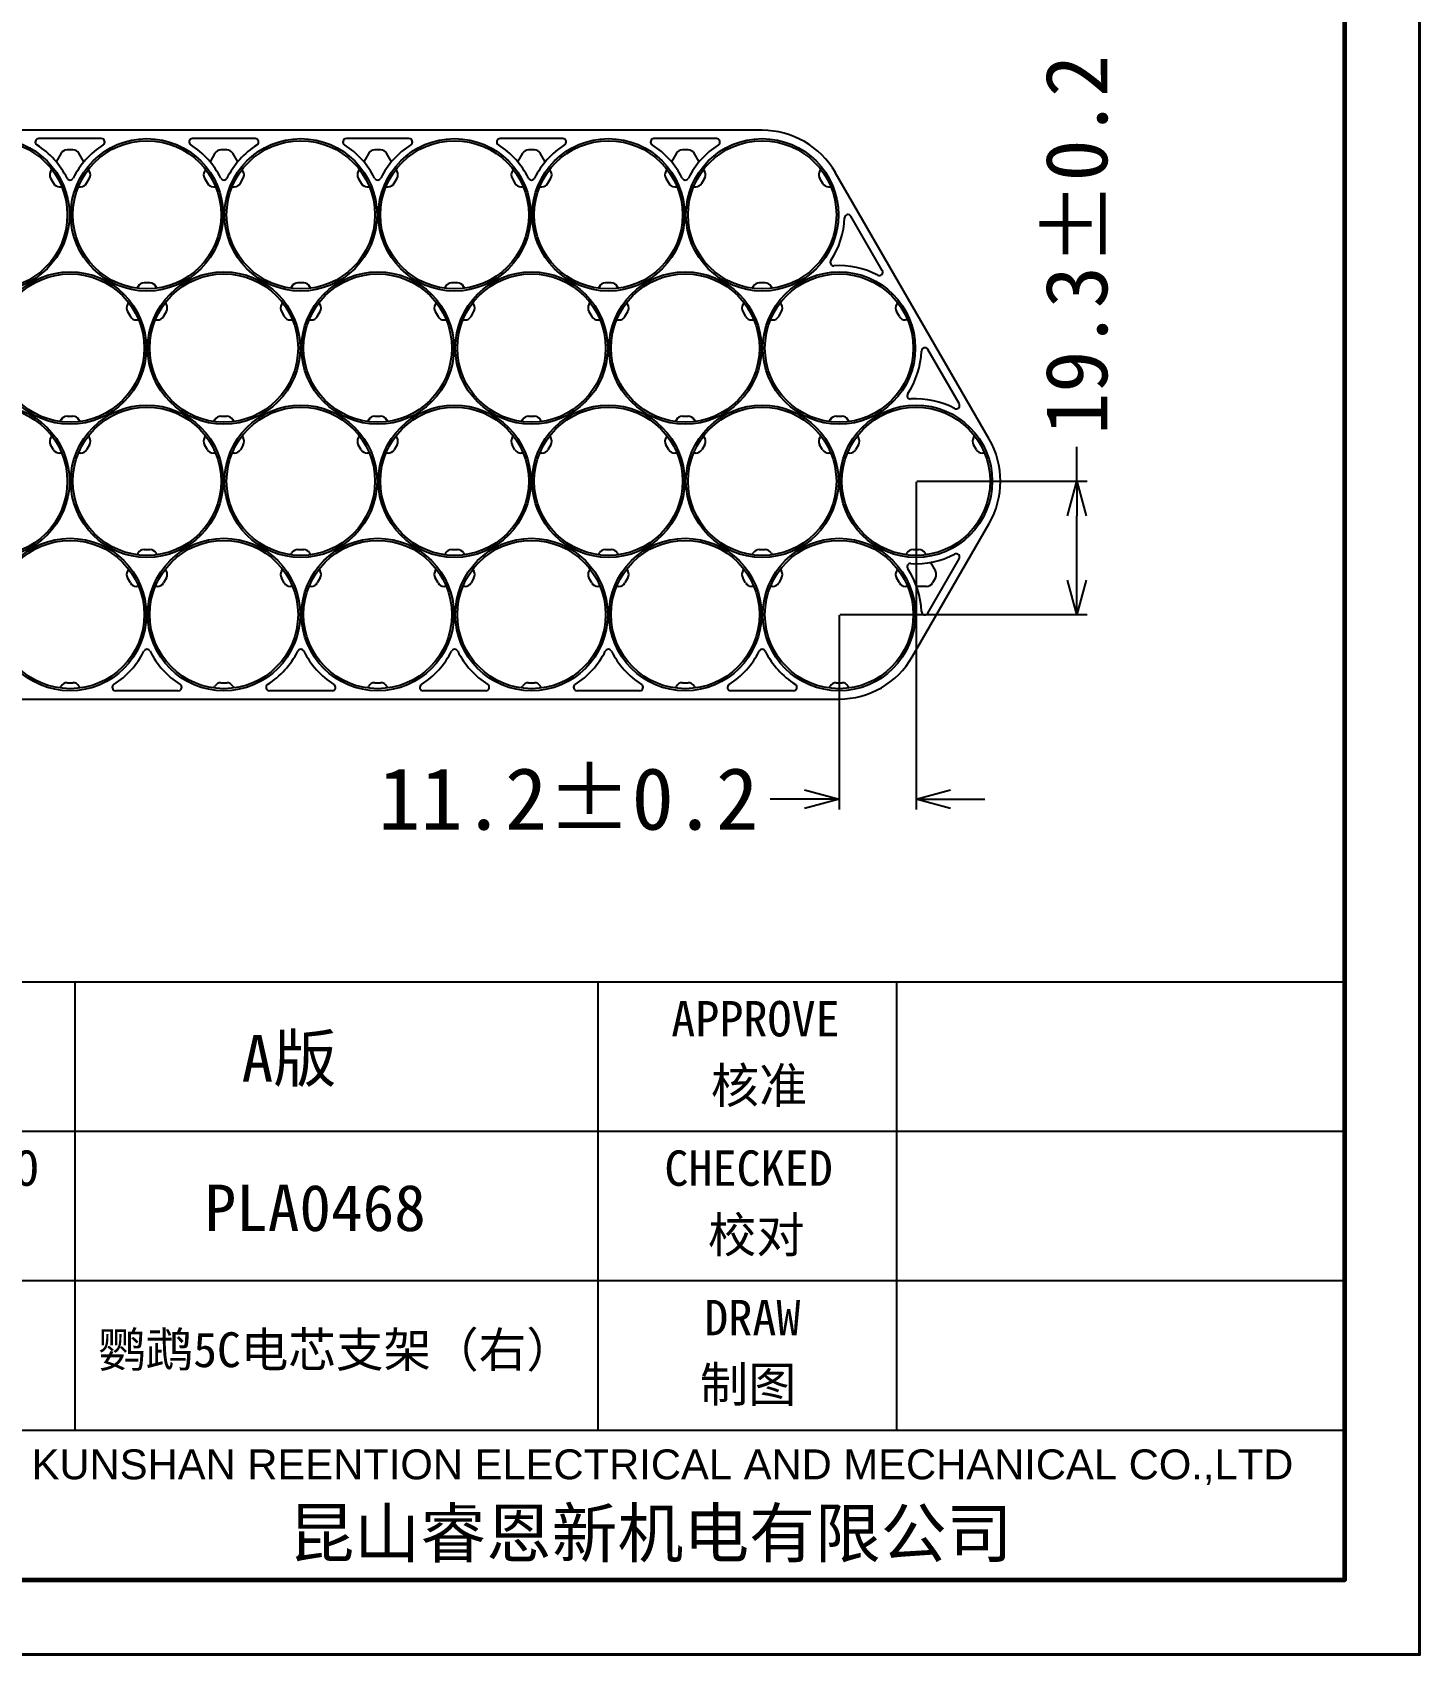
# Model space of a CAD drawing. Header units: millimetres. Extents: x 130 to 773, y 193 to 651.
# Drawn here: x 571.8 to 773, y 193.2 to 428.4 of the extents above; entities that cross this region are included whole.
import ezdxf

# ---------------------------------------------------------------- set-up
doc = ezdxf.new("R2010")
doc.units = ezdxf.units.MM
doc.layers.add('title-ifrm', color=6, linetype='Continuous', lineweight=60)
doc.layers.add('title-ofrm', color=5, linetype='Continuous', lineweight=40)
doc.layers.add('title-thin', color=4, linetype='Continuous')
doc.styles.add('HZ', font='')
doc.styles.get("Standard").update_dxf_attribs({"font": 'simfang.ttf'})
doc.styles.get('HZ').set_extended_font_data('SimSun')
doc.dimstyles.new('快速标注样式', dxfattribs={"dimtxt": 9, "dimasz": 5, "dimexe": 1.5, "dimexo": 0.1, "dimgap": 0.8, "dimtad": 0, "dimdec": 1, "dimdsep": 46, "dimtxsty": 'Standard', "dimblk": 'OPEN30', "dimcen": 0.3, "dimclrd": 3, "dimclre": 3, "dimclrt": 3, "dimadec": 0, "dimazin": 0, "dimtfac": 1, "dimtdec": 1, "dimtofl": 0, "dimtmove": 0, "dimatfit": 3, "dimfxl": 1, "dimarcsym": 0})

# ---------------------------------------------------------------- blocks, each defined once
blk = doc.blocks.new('_Open30')
at = {"color": 0, "linetype": 'ByBlock', "lineweight": -2}
for p, q in [((-1, 0.268), (0, 0)), ((0, 0), (-1, -0.268)), ((0, 0), (-1, 0))]:
    blk.add_line(p, q, dxfattribs=at)
blk = doc.blocks.new('*D14')
at = {"color": 3, "lineweight": -2, "transparency": 16777216}
for p, q in [((723.26, 363.31), (723.26, 368.31)), ((700.05, 363.31), (724.76, 363.31)), ((723.26, 348.99), (723.26, 358.31)), ((688.9, 343.99), (724.76, 343.99))]:
    blk.add_line(p, q, dxfattribs=at)
at = {"layer": 'Defpoints', "color": 0, "lineweight": -3, "transparency": 16777216}
for p in [(699.95, 363.31), (688.8, 343.99), (723.26, 343.99)]:
    blk.add_point(p, dxfattribs=at)
at = {"color": 3, "lineweight": -2, "transparency": 16777216, "xscale": 5, "yscale": 5, "zscale": 5}
for p, rotation in [((723.26, 363.31), 90), ((723.26, 343.99), 270)]:
    blk.add_blockref('_Open30', p, dxfattribs=dict(at, rotation=rotation))
at = {"color": 3, "lineweight": -3, "transparency": 16777216, "insert": (723.26, 397.57), "char_height": 9, "attachment_point": 5, "rotation": 90}
blk.add_mtext('\\A1;19.3±0.2', dxfattribs=at)
blk = doc.blocks.new('*D15')
at = {"color": 3, "lineweight": -2, "transparency": 16777216}
for p, q in [((699.95, 363.21), (699.95, 315.73)), ((688.8, 343.89), (688.8, 315.73)), ((683.8, 317.23), (678.8, 317.23)), ((704.95, 317.23), (709.95, 317.23))]:
    blk.add_line(p, q, dxfattribs=at)
at = {"layer": 'Defpoints', "color": 0, "lineweight": -3, "transparency": 16777216}
for p in [(699.95, 363.31), (688.8, 343.99), (688.8, 317.23)]:
    blk.add_point(p, dxfattribs=at)
at = {"color": 3, "lineweight": -2, "transparency": 16777216, "xscale": 5, "yscale": 5, "zscale": 5}
blk.add_blockref('_Open30', (688.8, 317.23), dxfattribs=at)
at = {"color": 3, "lineweight": -2, "transparency": 16777216, "xscale": 5, "yscale": 5, "zscale": 5, "rotation": 180}
blk.add_blockref('_Open30', (699.95, 317.23), dxfattribs=at)
at = {"color": 3, "lineweight": -3, "transparency": 16777216, "insert": (649.53, 317.23), "char_height": 9, "attachment_point": 5}
blk.add_mtext('\\A1;11.2±0.2', dxfattribs=at)

msp = doc.modelspace()

# ---------------------------------------------------------------- linework, layer by layer
at = {"color": 0, "linetype": 'Continuous', "lineweight": -3}
for p, q in [((677.65, 414.18), (521.55, 414.18)), ((581.83, 412.98), (572.76, 412.98)), ((604.13, 412.98), (595.06, 412.98)), ((626.43, 412.98), (617.36, 412.98)), ((648.73, 412.98), (639.66, 412.98)), ((671.03, 412.98), (661.96, 412.98)), ((576.01, 410.86), (575.29, 409.62)), ((577.72, 411.36), (576.87, 411.36)), ((579.3, 409.62), (578.58, 410.86)), ((598.31, 410.86), (597.59, 409.62)), ((600.02, 411.36), (599.17, 411.36)), ((601.6, 409.62), (600.88, 410.86)), ((620.61, 410.86), (619.89, 409.62)), ((622.32, 411.36), (621.47, 411.36)), ((623.9, 409.62), (623.18, 410.86)), ((642.91, 410.86), (642.19, 409.62)), ((644.62, 411.36), (643.77, 411.36)), ((646.2, 409.62), (645.48, 410.86)), ((665.21, 410.86), (664.49, 409.62)), ((666.92, 411.36), (666.07, 411.36)), ((668.5, 409.62), (667.78, 410.86)), ((574.65, 408.51), (574.48, 408.23)), ((574.48, 407.23), (574.9, 406.5)), ((579.69, 406.5), (580.11, 407.23)), ((580.11, 408.23), (579.95, 408.51)), ((596.95, 408.51), (596.78, 408.23)), ((596.78, 407.23), (597.2, 406.5)), ((601.99, 406.5), (602.41, 407.23)), ((602.41, 408.23), (602.25, 408.51)), ((619.25, 408.51), (619.08, 408.23)), ((619.08, 407.23), (619.5, 406.5)), ((624.29, 406.5), (624.71, 407.23)), ((624.71, 408.23), (624.55, 408.51)), ((641.55, 408.51), (641.38, 408.23)), ((641.38, 407.23), (641.8, 406.5)), ((646.59, 406.5), (647.01, 407.23)), ((647.01, 408.23), (646.85, 408.51)), ((663.85, 408.51), (663.68, 408.23)), ((663.68, 407.23), (664.1, 406.5)), ((668.89, 406.5), (669.31, 407.23)), ((669.31, 408.23), (669.15, 408.51)), ((686.15, 408.51), (685.98, 408.23)), ((685.98, 407.23), (686.4, 406.5)), ((710.55, 369.43), (688.25, 408.05)), ((575.77, 406), (576.1, 406)), ((578.5, 406), (578.82, 406)), ((598.07, 406), (598.4, 406)), ((600.8, 406), (601.12, 406)), ((620.37, 406), (620.7, 406)), ((623.1, 406), (623.42, 406)), ((642.67, 406), (643, 406)), ((645.4, 406), (645.72, 406)), ((664.97, 406), (665.3, 406)), ((667.7, 406), (668.02, 406)), ((687.27, 406), (687.6, 406)), ((695.06, 393.87), (690.52, 401.73)), ((587.16, 391.55), (587, 391.28)), ((588.87, 392.05), (588.02, 392.05)), ((589.89, 391.28), (589.73, 391.55)), ((609.46, 391.55), (609.3, 391.28)), ((611.17, 392.05), (610.32, 392.05)), ((612.19, 391.28), (612.03, 391.55)), ((631.76, 391.55), (631.6, 391.28)), ((633.47, 392.05), (632.62, 392.05)), ((634.49, 391.28), (634.33, 391.55)), ((654.06, 391.55), (653.9, 391.28)), ((655.77, 392.05), (654.92, 392.05)), ((656.79, 391.28), (656.63, 391.55)), ((676.36, 391.55), (676.2, 391.28)), ((678.07, 392.05), (677.22, 392.05)), ((679.09, 391.28), (678.93, 391.55)), ((585.8, 389.2), (585.63, 388.92)), ((591.26, 388.92), (591.1, 389.2)), ((608.1, 389.2), (607.93, 388.92)), ((613.56, 388.92), (613.4, 389.2)), ((630.4, 389.2), (630.23, 388.92)), ((635.86, 388.92), (635.7, 389.2)), ((652.7, 389.2), (652.53, 388.92)), ((658.16, 388.92), (658, 389.2)), ((675, 389.2), (674.83, 388.92)), ((680.46, 388.92), (680.3, 389.2)), ((697.13, 388.92), (697.3, 389.2)), ((585.63, 387.92), (586.05, 387.19)), ((586.92, 386.69), (587.25, 386.69)), ((589.65, 386.69), (589.97, 386.69)), ((590.84, 387.19), (591.26, 387.92)), ((607.93, 387.92), (608.35, 387.19)), ((609.22, 386.69), (609.55, 386.69)), ((611.95, 386.69), (612.27, 386.69)), ((613.14, 387.19), (613.56, 387.92)), ((630.23, 387.92), (630.65, 387.19)), ((631.52, 386.69), (631.85, 386.69)), ((634.25, 386.69), (634.57, 386.69)), ((635.44, 387.19), (635.86, 387.92)), ((652.53, 387.92), (652.95, 387.19)), ((653.82, 386.69), (654.15, 386.69)), ((656.55, 386.69), (656.87, 386.69)), ((657.74, 387.19), (658.16, 387.92)), ((674.83, 387.92), (675.25, 387.19)), ((676.12, 386.69), (676.45, 386.69)), ((678.85, 386.69), (679.17, 386.69)), ((680.04, 387.19), (680.46, 387.92)), ((697.55, 387.19), (697.13, 387.92)), ((698.75, 386.69), (698.42, 386.69)), ((706.21, 374.56), (701.67, 382.42)), ((575.85, 371.97), (576.01, 372.24)), ((576.87, 372.73), (577.72, 372.73)), ((578.58, 372.24), (578.74, 371.97)), ((598.15, 371.97), (598.31, 372.24)), ((599.17, 372.73), (600.02, 372.73)), ((600.88, 372.24), (601.04, 371.97)), ((620.45, 371.97), (620.61, 372.24)), ((621.47, 372.73), (622.32, 372.73)), ((623.18, 372.24), (623.34, 371.97)), ((642.75, 371.97), (642.91, 372.24)), ((643.77, 372.73), (644.62, 372.73)), ((645.48, 372.24), (645.64, 371.97)), ((665.05, 371.97), (665.21, 372.24)), ((666.07, 372.73), (666.92, 372.73)), ((667.78, 372.24), (667.94, 371.97)), ((687.35, 371.97), (687.51, 372.24)), ((688.37, 372.73), (689.22, 372.73)), ((690.08, 372.24), (690.24, 371.97)), ((574.48, 369.61), (574.65, 369.89)), ((579.95, 369.89), (580.11, 369.61)), ((596.78, 369.61), (596.95, 369.89)), ((602.25, 369.89), (602.41, 369.61)), ((619.08, 369.61), (619.25, 369.89)), ((624.55, 369.89), (624.71, 369.61)), ((641.38, 369.61), (641.55, 369.89)), ((646.85, 369.89), (647.01, 369.61)), ((663.68, 369.61), (663.85, 369.89)), ((669.15, 369.89), (669.31, 369.61)), ((685.98, 369.61), (686.15, 369.89)), ((691.45, 369.89), (691.61, 369.61)), ((708.28, 369.61), (708.45, 369.89)), ((574.9, 367.88), (574.48, 368.61)), ((576.1, 367.38), (575.77, 367.38)), ((578.82, 367.38), (578.5, 367.38)), ((580.11, 368.61), (579.69, 367.88)), ((597.2, 367.88), (596.78, 368.61)), ((598.4, 367.38), (598.07, 367.38)), ((601.12, 367.38), (600.8, 367.38)), ((602.41, 368.61), (601.99, 367.88)), ((619.5, 367.88), (619.08, 368.61)), ((620.7, 367.38), (620.37, 367.38)), ((623.42, 367.38), (623.1, 367.38)), ((624.71, 368.61), (624.29, 367.88)), ((641.8, 367.88), (641.38, 368.61)), ((643, 367.38), (642.67, 367.38)), ((645.72, 367.38), (645.4, 367.38)), ((647.01, 368.61), (646.59, 367.88)), ((664.1, 367.88), (663.68, 368.61)), ((665.3, 367.38), (664.97, 367.38)), ((668.02, 367.38), (667.7, 367.38)), ((669.31, 368.61), (668.89, 367.88)), ((686.4, 367.88), (685.98, 368.61)), ((687.6, 367.38), (687.27, 367.38)), ((690.32, 367.38), (690, 367.38)), ((691.61, 368.61), (691.19, 367.88)), ((708.7, 367.88), (708.28, 368.61)), ((709.9, 367.38), (709.57, 367.38)), ((699.4, 337.87), (710.55, 357.18)), ((587, 352.65), (587.16, 352.92)), ((588.02, 353.42), (588.87, 353.42)), ((589.73, 352.92), (589.89, 352.65)), ((609.3, 352.65), (609.46, 352.92)), ((610.32, 353.42), (611.17, 353.42)), ((612.03, 352.92), (612.19, 352.65)), ((631.6, 352.65), (631.76, 352.92)), ((632.62, 353.42), (633.47, 353.42)), ((634.33, 352.92), (634.49, 352.65)), ((653.9, 352.65), (654.06, 352.92)), ((654.92, 353.42), (655.77, 353.42)), ((656.63, 352.92), (656.79, 352.65)), ((676.2, 352.65), (676.36, 352.92)), ((677.22, 353.42), (678.07, 353.42)), ((678.93, 352.92), (679.09, 352.65)), ((698.5, 352.65), (698.66, 352.92)), ((699.52, 353.42), (700.37, 353.42)), ((701.23, 352.92), (701.39, 352.65)), ((585.63, 350.3), (585.8, 350.57)), ((591.1, 350.57), (591.26, 350.3)), ((607.93, 350.3), (608.1, 350.57)), ((613.4, 350.57), (613.56, 350.3)), ((630.23, 350.3), (630.4, 350.57)), ((635.7, 350.57), (635.86, 350.3)), ((652.53, 350.3), (652.7, 350.57)), ((658, 350.57), (658.16, 350.3)), ((674.83, 350.3), (675, 350.57)), ((680.3, 350.57), (680.46, 350.3)), ((697.13, 350.3), (697.3, 350.57)), ((701.67, 344.19), (706.21, 352.06)), ((702.04, 351.54), (702.76, 350.3)), ((586.05, 348.57), (585.63, 349.3)), ((587.25, 348.06), (586.92, 348.06)), ((589.97, 348.06), (589.65, 348.06)), ((591.26, 349.3), (590.84, 348.57)), ((608.35, 348.57), (607.93, 349.3)), ((609.55, 348.06), (609.22, 348.06)), ((612.27, 348.06), (611.95, 348.06)), ((613.56, 349.3), (613.14, 348.57)), ((630.65, 348.57), (630.23, 349.3)), ((631.85, 348.06), (631.52, 348.06)), ((634.57, 348.06), (634.25, 348.06)), ((635.86, 349.3), (635.44, 348.57)), ((652.95, 348.57), (652.53, 349.3)), ((654.15, 348.06), (653.82, 348.06)), ((656.87, 348.06), (656.55, 348.06)), ((658.16, 349.3), (657.74, 348.57)), ((675.25, 348.57), (674.83, 349.3)), ((676.45, 348.06), (676.12, 348.06)), ((679.17, 348.06), (678.85, 348.06)), ((680.46, 349.3), (680.04, 348.57)), ((697.55, 348.57), (697.13, 349.3)), ((698.75, 348.06), (698.42, 348.06)), ((701.47, 348.06), (700.03, 348.06)), ((702.76, 349.3), (702.34, 348.57)), ((576.87, 334.11), (577.72, 334.11)), ((599.17, 334.11), (600.02, 334.11)), ((621.47, 334.11), (622.32, 334.11)), ((643.77, 334.11), (644.62, 334.11)), ((666.07, 334.11), (666.92, 334.11)), ((688.37, 334.11), (689.22, 334.11)), ((557.1, 331.74), (688.8, 331.74)), ((575.85, 333.34), (576.01, 333.61)), ((578.58, 333.61), (578.74, 333.34)), ((592.98, 332.94), (583.91, 332.94)), ((598.15, 333.34), (598.31, 333.61)), ((600.88, 333.61), (601.04, 333.34)), ((615.28, 332.94), (606.21, 332.94)), ((620.45, 333.34), (620.61, 333.61)), ((623.18, 333.61), (623.34, 333.34)), ((637.58, 332.94), (628.51, 332.94)), ((642.75, 333.34), (642.91, 333.61)), ((645.48, 333.61), (645.64, 333.34)), ((659.88, 332.94), (650.81, 332.94)), ((665.05, 333.34), (665.21, 333.61)), ((667.78, 333.61), (667.94, 333.34)), ((682.18, 332.94), (673.11, 332.94)), ((687.35, 333.34), (687.51, 333.61)), ((690.08, 333.61), (690.24, 333.34))]:
    msp.add_line(p, q, dxfattribs=at)
for centre, radius in [((566.15, 401.93), 11.05), ((566.15, 401.93), 10.75), ((588.45, 401.93), 11.05), ((588.45, 401.93), 10.75), ((610.75, 401.93), 11.05), ((610.75, 401.93), 10.75), ((633.05, 401.93), 11.05), ((633.05, 401.93), 10.75), ((655.35, 401.93), 11.05), ((655.35, 401.93), 10.75), ((677.65, 401.93), 11.05), ((677.65, 401.93), 10.75), ((577.3, 382.62), 11.05), ((577.3, 382.62), 10.75), ((599.6, 382.62), 11.05), ((599.6, 382.62), 10.75), ((621.9, 382.62), 11.05), ((621.9, 382.62), 10.75), ((644.2, 382.62), 11.05), ((644.2, 382.62), 10.75), ((666.5, 382.62), 11.05), ((666.5, 382.62), 10.75), ((688.8, 382.62), 11.05), ((688.8, 382.62), 10.75), ((566.15, 363.31), 11.05), ((566.15, 363.31), 10.75), ((588.45, 363.31), 11.05), ((588.45, 363.31), 10.75), ((610.75, 363.31), 11.05), ((610.75, 363.31), 10.75), ((633.05, 363.31), 11.05), ((633.05, 363.31), 10.75), ((655.35, 363.31), 11.05), ((655.35, 363.31), 10.75), ((677.65, 363.31), 11.05), ((677.65, 363.31), 10.75), ((699.95, 363.31), 11.05), ((699.95, 363.31), 10.75), ((577.3, 343.99), 11.05), ((577.3, 343.99), 10.75), ((599.6, 343.99), 11.05), ((599.6, 343.99), 10.75), ((621.9, 343.99), 11.05), ((621.9, 343.99), 10.75), ((644.2, 343.99), 11.05), ((644.2, 343.99), 10.75), ((666.5, 343.99), 11.05), ((666.5, 343.99), 10.75), ((688.8, 343.99), 11.05), ((688.8, 343.99), 10.75)]:
    msp.add_circle(centre, radius, dxfattribs=at)
for centre, radius, start, end in [((677.65, 401.93), 12.25, 30, 90), ((572.76, 412.48), 0.5, 90, 237.9289), ((566.15, 401.93), 11.95, 26.4167, 57.9289), ((588.45, 401.93), 11.95, 122.0711, 153.5833), ((581.83, 412.48), 0.5, 302.0711, 90), ((595.06, 412.48), 0.5, 90, 237.9289), ((588.45, 401.93), 11.95, 26.4167, 57.9289), ((610.75, 401.93), 11.95, 122.0711, 153.5833), ((604.13, 412.48), 0.5, 302.0711, 90), ((617.36, 412.48), 0.5, 90, 237.9289), ((610.75, 401.93), 11.95, 26.4167, 57.9289), ((633.05, 401.93), 11.95, 122.0711, 153.5833), ((626.43, 412.48), 0.5, 302.0711, 90), ((639.66, 412.48), 0.5, 90, 237.9289), ((633.05, 401.93), 11.95, 26.4167, 57.9289), ((655.35, 401.93), 11.95, 122.0711, 153.5833), ((648.73, 412.48), 0.5, 302.0711, 90), ((661.96, 412.48), 0.5, 90, 237.9289), ((655.35, 401.93), 11.95, 26.4167, 57.9289), ((677.65, 401.93), 11.95, 122.0711, 153.5833), ((671.03, 412.48), 0.5, 302.0711, 90), ((576.87, 410.36), 1, 90, 149.9136), ((577.72, 410.36), 1, 30.0864, 90), ((599.17, 410.36), 1, 90, 149.9136), ((600.02, 410.36), 1, 30.0864, 90), ((621.47, 410.36), 1, 90, 149.9136), ((622.32, 410.36), 1, 30.0864, 90), ((643.77, 410.36), 1, 90, 149.9136), ((644.62, 410.36), 1, 30.0864, 90), ((666.07, 410.36), 1, 90, 149.9136), ((666.92, 410.36), 1, 30.0864, 90), ((575.35, 407.73), 1, 149.9136, 209.8272), ((577.3, 407.47), 0.5, 206.4167, 333.5833), ((579.24, 407.73), 1, 330.1728, 30.0864), ((597.65, 407.73), 1, 149.9136, 209.8272), ((599.6, 407.47), 0.5, 206.4167, 333.5833), ((601.54, 407.73), 1, 330.1728, 30.0864), ((619.95, 407.73), 1, 149.9136, 209.8272), ((621.9, 407.47), 0.5, 206.4167, 333.5833), ((623.84, 407.73), 1, 330.1728, 30.0864), ((642.25, 407.73), 1, 149.9136, 209.8272), ((644.2, 407.47), 0.5, 206.4167, 333.5833), ((646.14, 407.73), 1, 330.1728, 30.0864), ((664.55, 407.73), 1, 149.9136, 209.8272), ((666.5, 407.47), 0.5, 206.4167, 333.5833), ((668.44, 407.73), 1, 330.1728, 30.0864), ((686.85, 407.73), 1, 149.9136, 209.8272), ((575.77, 407), 1, 209.8272, 270), ((578.82, 407), 1, 270, 330.1728), ((598.07, 407), 1, 209.8272, 270), ((601.12, 407), 1, 270, 330.1728), ((620.37, 407), 1, 209.8272, 270), ((623.42, 407), 1, 270, 330.1728), ((642.67, 407), 1, 209.8272, 270), ((645.72, 407), 1, 270, 330.1728), ((664.97, 407), 1, 209.8272, 270), ((668.02, 407), 1, 270, 330.1728), ((687.27, 407), 1, 209.8272, 270), ((677.65, 401.93), 11.95, 326.4167, 357.9289), ((690.09, 401.48), 0.5, 30, 177.9289), ((688.02, 395.04), 0.5, 146.4167, 273.5833), ((688.8, 382.62), 11.95, 62.0711, 93.5833), ((694.63, 393.62), 0.5, 242.0711, 30), ((588.02, 391.05), 1, 90, 149.9136), ((588.87, 391.05), 1, 30.0864, 90), ((610.32, 391.05), 1, 90, 149.9136), ((611.17, 391.05), 1, 30.0864, 90), ((632.62, 391.05), 1, 90, 149.9136), ((633.47, 391.05), 1, 30.0864, 90), ((654.92, 391.05), 1, 90, 149.9136), ((655.77, 391.05), 1, 30.0864, 90), ((677.22, 391.05), 1, 90, 149.9136), ((678.07, 391.05), 1, 30.0864, 90), ((586.5, 388.42), 1, 149.9136, 209.8272), ((590.39, 388.42), 1, 330.1728, 30.0864), ((608.8, 388.42), 1, 149.9136, 209.8272), ((612.69, 388.42), 1, 330.1728, 30.0864), ((631.1, 388.42), 1, 149.9136, 209.8272), ((634.99, 388.42), 1, 330.1728, 30.0864), ((653.4, 388.42), 1, 149.9136, 209.8272), ((657.29, 388.42), 1, 330.1728, 30.0864), ((675.7, 388.42), 1, 149.9136, 209.8272), ((679.59, 388.42), 1, 330.1728, 30.0864), ((698, 388.42), 1, 149.9136, 209.8272), ((586.92, 387.69), 1, 209.8272, 270), ((589.97, 387.69), 1, 270, 330.1728), ((609.22, 387.69), 1, 209.8272, 270), ((612.27, 387.69), 1, 270, 330.1728), ((631.52, 387.69), 1, 209.8272, 270), ((634.57, 387.69), 1, 270, 330.1728), ((653.82, 387.69), 1, 209.8272, 270), ((656.87, 387.69), 1, 270, 330.1728), ((676.12, 387.69), 1, 209.8272, 270), ((679.17, 387.69), 1, 270, 330.1728), ((698.42, 387.69), 1, 209.8272, 270), ((688.8, 382.62), 11.95, 326.4167, 357.9289), ((701.24, 382.17), 0.5, 30, 177.9289), ((699.17, 375.73), 0.5, 146.4167, 273.5833), ((699.95, 363.31), 11.95, 62.0711, 93.5833), ((705.78, 374.31), 0.5, 242.0711, 30), ((576.87, 371.73), 1, 90, 149.9136), ((577.72, 371.73), 1, 30.0864, 90), ((599.17, 371.73), 1, 90, 149.9136), ((600.02, 371.73), 1, 30.0864, 90), ((621.47, 371.73), 1, 90, 149.9136), ((622.32, 371.73), 1, 30.0864, 90), ((643.77, 371.73), 1, 90, 149.9136), ((644.62, 371.73), 1, 30.0864, 90), ((666.07, 371.73), 1, 90, 149.9136), ((666.92, 371.73), 1, 30.0864, 90), ((688.37, 371.73), 1, 90, 149.9136), ((689.22, 371.73), 1, 30.0864, 90), ((575.35, 369.11), 1, 149.9136, 209.8272), ((579.24, 369.11), 1, 330.1728, 30.0864), ((597.65, 369.11), 1, 149.9136, 209.8272), ((601.54, 369.11), 1, 330.1728, 30.0864), ((619.95, 369.11), 1, 149.9136, 209.8272), ((623.84, 369.11), 1, 330.1728, 30.0864), ((642.25, 369.11), 1, 149.9136, 209.8272), ((646.14, 369.11), 1, 330.1728, 30.0864), ((664.55, 369.11), 1, 149.9136, 209.8272), ((668.44, 369.11), 1, 330.1728, 30.0864), ((686.85, 369.11), 1, 149.9136, 209.8272), ((690.74, 369.11), 1, 330.1728, 30.0864), ((709.15, 369.11), 1, 149.9136, 209.8272), ((699.95, 363.31), 12.25, 330, 30), ((575.77, 368.38), 1, 209.8272, 270), ((578.82, 368.38), 1, 270, 330.1728), ((598.07, 368.38), 1, 209.8272, 270), ((601.12, 368.38), 1, 270, 330.1728), ((620.37, 368.38), 1, 209.8272, 270), ((623.42, 368.38), 1, 270, 330.1728), ((642.67, 368.38), 1, 209.8272, 270), ((645.72, 368.38), 1, 270, 330.1728), ((664.97, 368.38), 1, 209.8272, 270), ((668.02, 368.38), 1, 270, 330.1728), ((687.27, 368.38), 1, 209.8272, 270), ((690.32, 368.38), 1, 270, 330.1728), ((709.57, 368.38), 1, 209.8272, 270), ((588.02, 352.42), 1, 90, 149.9136), ((588.87, 352.42), 1, 30.0864, 90), ((610.32, 352.42), 1, 90, 149.9136), ((611.17, 352.42), 1, 30.0864, 90), ((632.62, 352.42), 1, 90, 149.9136), ((633.47, 352.42), 1, 30.0864, 90), ((654.92, 352.42), 1, 90, 149.9136), ((655.77, 352.42), 1, 30.0864, 90), ((677.22, 352.42), 1, 90, 149.9136), ((678.07, 352.42), 1, 30.0864, 90), ((699.52, 352.42), 1, 90, 149.9136), ((699.95, 363.31), 11.95, 266.4167, 297.9289), ((700.37, 352.42), 1, 30.0864, 90), ((705.78, 352.31), 0.5, 330, 117.9289), ((699.17, 350.88), 0.5, 86.4167, 213.5833), ((688.8, 343.99), 11.95, 2.0711, 33.5833), ((586.5, 349.8), 1, 149.9136, 209.8272), ((586.92, 349.06), 1, 209.8272, 270), ((589.97, 349.06), 1, 270, 330.1728), ((590.39, 349.8), 1, 330.1728, 30.0864), ((608.8, 349.8), 1, 149.9136, 209.8272), ((609.22, 349.06), 1, 209.8272, 270), ((612.27, 349.06), 1, 270, 330.1728), ((612.69, 349.8), 1, 330.1728, 30.0864), ((631.1, 349.8), 1, 149.9136, 209.8272), ((631.52, 349.06), 1, 209.8272, 270), ((634.57, 349.06), 1, 270, 330.1728), ((634.99, 349.8), 1, 330.1728, 30.0864), ((653.4, 349.8), 1, 149.9136, 209.8272), ((653.82, 349.06), 1, 209.8272, 270), ((656.87, 349.06), 1, 270, 330.1728), ((657.29, 349.8), 1, 330.1728, 30.0864), ((675.7, 349.8), 1, 149.9136, 209.8272), ((676.12, 349.06), 1, 209.8272, 270), ((679.17, 349.06), 1, 270, 330.1728), ((679.59, 349.8), 1, 330.1728, 30.0864), ((698, 349.8), 1, 149.9136, 209.8272), ((698.42, 349.06), 1, 209.8272, 270), ((701.47, 349.06), 1, 270, 330.1728), ((701.89, 349.8), 1, 330.1728, 30.0864), ((701.24, 344.44), 0.5, 182.0711, 330), ((577.3, 343.99), 11.95, 302.0711, 333.5833), ((588.45, 338.45), 0.5, 26.4167, 153.5833), ((599.6, 343.99), 11.95, 206.4167, 237.9289), ((599.6, 343.99), 11.95, 302.0711, 333.5833), ((610.75, 338.45), 0.5, 26.4167, 153.5833), ((621.9, 343.99), 11.95, 206.4167, 237.9289), ((621.9, 343.99), 11.95, 302.0711, 333.5833), ((633.05, 338.45), 0.5, 26.4167, 153.5833), ((644.2, 343.99), 11.95, 206.4167, 237.9289), ((644.2, 343.99), 11.95, 302.0711, 333.5833), ((655.35, 338.45), 0.5, 26.4167, 153.5833), ((666.5, 343.99), 11.95, 206.4167, 237.9289), ((666.5, 343.99), 11.95, 302.0711, 333.5833), ((677.65, 338.45), 0.5, 26.4167, 153.5833), ((688.8, 343.99), 11.95, 206.4167, 237.9289), ((688.8, 343.99), 12.25, 270, 330), ((576.87, 333.11), 1, 90, 149.9136), ((577.72, 333.11), 1, 30.0864, 90), ((599.17, 333.11), 1, 90, 149.9136), ((600.02, 333.11), 1, 30.0864, 90), ((621.47, 333.11), 1, 90, 149.9136), ((622.32, 333.11), 1, 30.0864, 90), ((643.77, 333.11), 1, 90, 149.9136), ((644.62, 333.11), 1, 30.0864, 90), ((666.07, 333.11), 1, 90, 149.9136), ((666.92, 333.11), 1, 30.0864, 90), ((688.37, 333.11), 1, 90, 149.9136), ((689.22, 333.11), 1, 30.0864, 90), ((583.91, 333.44), 0.5, 122.0711, 270), ((592.98, 333.44), 0.5, 270, 57.9289), ((606.21, 333.44), 0.5, 122.0711, 270), ((615.28, 333.44), 0.5, 270, 57.9289), ((628.51, 333.44), 0.5, 122.0711, 270), ((637.58, 333.44), 0.5, 270, 57.9289), ((650.81, 333.44), 0.5, 122.0711, 270), ((659.88, 333.44), 0.5, 270, 57.9289), ((673.11, 333.44), 0.5, 122.0711, 270), ((682.18, 333.44), 0.5, 270, 57.9289)]:
    msp.add_arc(centre, radius, start, end, dxfattribs=at)
at = {"layer": 'title-ifrm'}
msp.add_lwpolyline([(183.7, 204.06), (762.13, 204.06), (762.13, 637.34), (183.7, 637.34)], close=True, dxfattribs=at)
at = {"layer": 'title-ofrm'}
msp.add_lwpolyline([(129.54, 193.23), (772.96, 193.23), (772.96, 648.17), (129.54, 648.17)], close=True, dxfattribs=at)
at = {"layer": 'title-thin'}
for p, q in [((762.13, 290.72), (448, 290.72)), ((577.99, 290.72), (577.99, 225.73)), ((653.81, 290.72), (653.81, 225.73)), ((697.14, 290.72), (697.14, 225.73)), ((697.14, 290.72), (697.14, 225.73)), ((762.13, 269.06), (448, 269.06)), ((762.13, 247.39), (448, 247.39)), ((762.13, 225.73), (448, 225.73))]:
    msp.add_line(p, q, dxfattribs=at)

# ---------------------------------------------------------------- texts
at = {"color": 7, "style": 'HZ'}
msp.add_text('昆山睿恩新机电有限公司', height=6.995, dxfattribs=at).set_placement((608.97, 207.34))
at = {"color": 7, "attachment_point": 1, "style": 'HZ'}
for s, insert, char_height, width in [('APPROVE', (664.46, 287.97), 5.13, 59.984), ('核准', (670.2, 278.3), 5.13, 25.383), ('DRAWING NO', (537.83, 266.31), 5.13, 48.0706), ('CHECKED', (663.46, 266.31), 5.13, 59.984), ('校对', (669.79, 256.63), 5.13, 25.383), ('DRAW', (669.24, 244.64), 5.13, 48.0706), ('制图', (668.62, 234.97), 5.13, 25.383), ('{\\fArial|b0|i0|c0|p34;KUNSHAN REENTION ELECTRICAL AND MECHANICAL CO.,LTD}', (571.72, 222.97), 4.3328, 281.0133)]:
    msp.add_mtext(s, dxfattribs=dict(at, insert=insert, char_height=char_height, width=width))
at = {"attachment_point": 1}
for s, insert, char_height, width in [('{\\fSimSun|b0|i0|c134|p54;A版}', (602.17, 283.02), 6.7383, 22.4818), ('{\\fSimSun|b0|i0|c134|p54;PLA0468}', (596.8, 261.36), 6.7365, 128.9161)]:
    msp.add_mtext(s, dxfattribs=dict(at, insert=insert, char_height=char_height, width=width))
at = {"lineweight": -3, "insert": (581.36, 239.95), "char_height": 5.059, "width": 199.2016, "attachment_point": 1}
msp.add_mtext('{\\fSimSun|b0|i0|c134|p2;鹦鹉}5C{\\fSimSun|b0|i0|c134|p2;电芯支架（右）}', dxfattribs=at)

# ---------------------------------------------------------------- dimensions: what is measured, and where the dimension line sits
at = {"lineweight": -3}
dim = msp.add_linear_dim(base=(723.26, 343.99), p1=(699.95, 363.31), p2=(688.8, 343.99), angle=90, dimstyle='快速标注样式', override={"dimtol": 1, "dimtp": 0.2, "dimtm": 0.2, "dimtolj": 1}, dxfattribs=at)
dim.commit()
dim.dimension.update_dxf_attribs({"geometry": '*D14', "text_midpoint": (723.26, 397.57), "dimtype": 160})
dim = msp.add_linear_dim(base=(688.7953567, 317.22710553), p1=(699.9453567, 363.30510794), p2=(688.7953567, 343.99274143), dimstyle='快速标注样式', override={"dimgap": 0.8, "dimtol": 1, "dimlim": 0, "dimtp": 0.2, "dimtm": 0.2, "dimtfac": 1, "dimtdec": 1, "dimtolj": 1}, dxfattribs=at)
dim.commit()
dim.dimension.update_dxf_attribs({"geometry": '*D15', "text_midpoint": (649.52964242, 317.22710553), "dimtype": 160})

doc.saveas('drawing.dxf')
